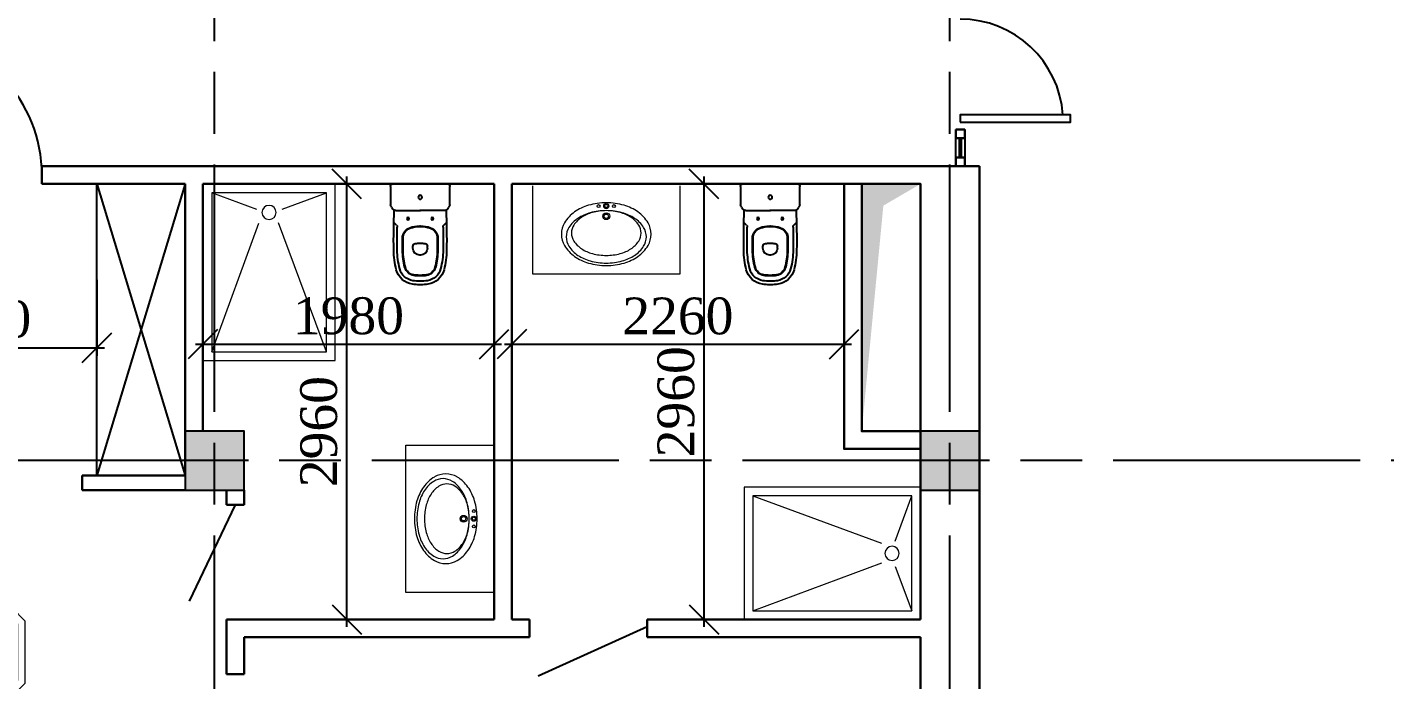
# Model space of a CAD drawing. Header units: inches. Extents: x 2870606 to 3671143, y -733551 to -473558.
# Drawn here: x 3565669 to 3574901, y -513912 to -509478 of the extents above; entities that cross this region are included whole.
import ezdxf

# ---------------------------------------------------------------- set-up
doc = ezdxf.new("R2010")
doc.units = ezdxf.units.IN
doc.header["$MEASUREMENT"] = 0
doc.linetypes.add('ACAD_ISO08W100', pattern=[36, 24, -3, 6, -3])
doc.layers.add('_0', color=7, linetype='Continuous', lineweight=25)
for name, color, linetype in [('A_Windows', 160, 'Continuous'), ('SANFURN', 140, 'Continuous'), ('МЕБЕЛИРОВКА', 7, 'Continuous')]:
    doc.layers.add(name, color=color, linetype=linetype)
doc.styles.add('J~stule', font='dutch.ttf')
doc.dimstyles.new('J~style', dxfattribs={"dimscale": 100, "dimtxt": 2.5, "dimasz": 2, "dimexe": 0.55, "dimexo": 0.725, "dimtad": 1, "dimdec": 0, "dimdsep": 46, "dimtxsty": 'J~stule', "dimblk": 'OBLIQUE', "dimcen": 2, "dimdle": 0.5, "dimadec": 0, "dimazin": 0, "dimtfac": 1, "dimtdec": 0, "dimtmove": 0, "dimatfit": 3, "dimfxl": 1, "dimarcsym": 0})

# ---------------------------------------------------------------- blocks, each defined once
blk = doc.blocks.new('uouyotyolt')
at = {"layer": 'SANFURN', "lineweight": 15}
for p, q in [((2860162.5, 280610.8), (2860049, 280918.8)), ((2861129, 280918.8), (2860255.1, 280599.2)), ((2861129, 280138.8), (2860252.6, 280464.1)), ((2860160.6, 280439.1), (2860049, 280138.8))]:
    blk.add_line(p, q, dxfattribs=at)
for points in [[(2859989, 280078.8), (2859989, 280978.8), (2861189, 280978.8), (2861189, 280078.8)], [(2860049, 280138.8), (2860049, 280918.8), (2861129, 280918.8), (2861129, 280138.8)]]:
    blk.add_lwpolyline(points, close=True, dxfattribs=at)
blk.add_circle((2860182.8, 280528.8), 48, dxfattribs=at)
blk = doc.blocks.new('cu')
at = {"layer": '_0'}
for p, q in [((0, 0), (0, 186.3)), ((18.2, 200), (141, 200)), ((180, 164), (180, 0)), ((279, 158.9), (261.5, 176.4)), ((0, -2.5), (0, 0)), ((180, -2.5), (180, 0)), ((437, 47), (424.3, 47)), ((0, -5), (0, -2.5)), ((0, -191.3), (0, -5)), ((180, -2.5), (180, -5)), ((180, -169), (180, -5)), ((437, -52), (424.3, -52)), ((279, -163.9), (261.5, -181.4)), ((141, -205), (18.2, -205))]:
    blk.add_line(p, q, dxfattribs=at)
for centre, radius in [((90.2, -2.5), 13.5), ((90.2, -2.5), 13.5), ((236, 80), 7.5), ((236, -85), 7.5)]:
    blk.add_circle(centre, radius, dxfattribs=at)
for centre, radius, start, end in [((8, 186.3), 8, 155.21151, 180.00003), ((18.2, 180), 20, 90, 150.98314), ((141, 181), 19, 34.93724, 90), ((164.8, 197.6), 10, 214.93724, 253.78478), ((155, 164), 25, 23.37762, 73.78478), ((383, -5322.3), 5500, 89.29054, 92.13617), ((155, 164), 25, 360, 23.37762), ((293.1, 173), 20, 225, 270.93637), ((383, -5322.3), 5476, 89.29054, 90.93637), ((367.5, 42.7), 75, 90.1648, 160.01601), ((367.5, 42.7), 71, 90.1648, 160.01601), ((383, -5322.3), 5440, 89.29054, 90.1648), ((383, -5322.3), 5436, 89.29054, 90.1648), ((444.2, -372.6), 490, 75.46051, 89.29054), ((444.2, -372.6), 486, 75.46051, 89.29054), ((444.2, -372.6), 526, 75.46051, 89.29054), ((444.2, -372.6), 550, 75.46051, 89.29054), ((548.7, 30), 70, 8.81618, 75.46052), ((548.7, 30), 74, 8.81618, 75.46052), ((548.7, 30), 110, 8.81618, 75.46052), ((548.7, 30), 134, 8.81618, 75.46052), ((485, 0), 200, 160.01601, 180), ((485, 0), 200, 180, 180.71622), ((485, 0), 196, 160.01601, 180), ((485, 0), 196, 180, 180.73083), ((582, 0), 180, 170.28485, 180), ((424.3, 27), 20, 90, 170.28485), ((437, 0), 47, 0, 90), ((437, 0), 47, 356.95091, 0), ((355, 0), 266, 0, 8.81618), ((355, 0), 266, 359.4615, 0), ((355, 0), 270, 0, 8.81618), ((355, 0), 270, 359.46948, 0), ((355, 0), 306, 0, 8.81618), ((355, 0), 306, 359.53189, 0), ((355, 0), 330, 0, 8.81618), ((485, -5), 200, 179.28378, 180), ((485, -5), 200, 180, 199.98399), ((485, -5), 196, 179.26917, 180), ((485, -5), 196, 180, 199.98399), ((367.5, -47.7), 75, 199.98399, 269.8352), ((367.5, -47.7), 71, 199.98399, 269.8352), ((582, 0), 180, 180, 180.7958), ((582, -5), 180, 179.2042, 180), ((582, -5), 180, 180, 189.71515), ((424.3, -32), 20, 189.71515, 270), ((437, -5), 47, 270, 0), ((437, -5), 47, 0, 3.04909), ((548.7, -35), 70, 284.53948, 351.18382), ((548.7, -35), 74, 284.53948, 351.18382), ((548.7, -35), 110, 284.53948, 351.18382), ((548.7, -35), 134, 284.53948, 351.18382), ((355, -5), 266, 351.18382, 0), ((355, -5), 266, 0, 0.5385), ((355, -5), 270, 351.18382, 0), ((355, -5), 270, 0, 0.53052), ((355, -5), 306, 351.18382, 0), ((355, -5), 306, 0, 0.46811), ((355, -5), 330, 351.18382, 0), ((355, 0), 330, 359.56594, 0), ((355, -5), 330, 0, 0.43406), ((155, -169), 25, 286.21522, 336.62238), ((155, -169), 25, 336.62238, 0), ((383, 5317.3), 5500, 267.86383, 270.70946), ((293.1, -178), 20, 89.06363, 135), ((383, 5317.3), 5476, 269.06363, 270.70946), ((383, 5317.3), 5436, 269.8352, 270.70946), ((383, 5317.3), 5440, 269.8352, 270.70946), ((444.2, 367.6), 486, 270.70946, 284.53949), ((444.2, 367.6), 490, 270.70946, 284.53949), ((444.2, 367.6), 526, 270.70946, 284.53949), ((444.2, 367.6), 550, 270.70946, 284.53949), ((8, -191.3), 8, 179.99997, 204.78849), ((18.2, -185), 20, 209.01686, 270), ((141, -186), 19, 270, 325.06276), ((164.8, -202.6), 10, 106.21522, 145.06276)]:
    blk.add_arc(centre, radius, start, end, dxfattribs=at)
blk = doc.blocks.new('ITYIR6')
at = {"lineweight": 13, "elevation": -58.9}
blk.add_lwpolyline([(2899772.1, 225462.1), (2899772.1, 224862.1), (2898772.1, 224862.1), (2898772.1, 225462.1)], dxfattribs=at)
at = {"lineweight": 13}
for centre, radius in [((2899219.9, 225324.7, -58.9), 9.72), ((2899272.1, 225255.3, -58.9), 23.1), ((2899272.1, 225324.7, -58.9), 17.3), ((2899272.1, 225255.3, -58.9), 14.7), ((2899272.1, 225324.7, -58.9), 10.5), ((2899324.1, 225324.7, -58.9), 9.72)]:
    blk.add_circle(centre, radius, dxfattribs=at)
for centre, radius, start, end in [((2899192.5, 225090.2, -58.9), 237.1, 124.97931, 149.37391), ((2899240.6, 225021.4, -58.9), 321.1, 106.16225, 124.97931), ((2899240.4, 224994.9, -58.9), 294.2, 105.14659, 123.16508), ((2899243.9, 225032.2, -58.9), 257.5, 104.90006, 122.71568), ((2899272.1, 224912.8, -58.9), 434.2, 90, 106.16225), ((2899272.1, 224878, -58.9), 415.4, 90, 105.14659), ((2899272.1, 224926.1, -58.9), 367.3, 90, 104.90006), ((2899272.1, 224912.8, -58.9), 434.2, 73.83775, 90), ((2899272.1, 224926.1, -58.9), 367.3, 75.09994, 90), ((2899272.1, 224878, -58.9), 415.4, 74.85341, 90), ((2899300.3, 225032.2, -58.9), 257.5, 57.28432, 75.09994), ((2899303.7, 224994.9, -58.9), 294.2, 56.83492, 74.85341), ((2899303.6, 225021.4, -58.9), 321.1, 55.02069, 73.83775), ((2899351.7, 225090.2, -58.9), 237.1, 30.62609, 55.02069), ((2899119, 225133.7, -58.9), 151.8, 149.37391, 180), ((2899118.7, 225115.4, -58.9), 119, 147.63235, 180), ((2899192.1, 225068.8, -58.9), 205.9, 123.16508, 147.63235), ((2899135.5, 225141.3, -58.9), 100.1, 147.18544, 180), ((2899200.8, 225099.1, -58.9), 177.9, 122.71568, 147.18544), ((2899343.3, 225099.1, -58.9), 177.9, 32.81456, 57.28432), ((2899352, 225068.8, -58.9), 205.9, 32.36765, 56.83492), ((2899408.7, 225141.3, -58.9), 100.1, 0, 32.81456), ((2899425.4, 225115.4, -58.9), 119, 0, 32.36765), ((2899425.1, 225133.7, -58.9), 151.8, 0, 30.62609), ((2899119, 225133.7, -58.9), 151.8, 180, 210.62609), ((2899118.7, 225115.4, -58.9), 119, 180, 212.36765), ((2899135.5, 225141.3, -58.9), 100.1, 180, 212.81456), ((2899200.8, 225183.4, -58.9), 177.9, 212.81456, 237.28432), ((2899343.3, 225183.4, -58.9), 177.9, 302.71568, 327.18544), ((2899408.7, 225141.3, -58.9), 100.1, 327.18544, 0), ((2899425.4, 225115.4, -58.9), 119, 327.63235, 0), ((2899425.1, 225133.7, -58.9), 151.8, 329.37391, 0), ((2899192.5, 225177.2, -58.9), 237.1, 210.62609, 235.02069), ((2899192.1, 225161.9, -58.9), 205.9, 212.36765, 236.83492), ((2899240.6, 225246, -58.9), 321.1, 235.02069, 253.83775), ((2899240.4, 225235.8, -58.9), 294.2, 236.83492, 254.85341), ((2899243.9, 225250.4, -58.9), 257.5, 237.28432, 255.09994), ((2899272.1, 225356.5, -58.9), 367.3, 255.09994, 270), ((2899272.1, 225356.5, -58.9), 367.3, 270, 284.90006), ((2899300.3, 225250.4, -58.9), 257.5, 284.90006, 302.71568), ((2899303.7, 225235.8, -58.9), 294.2, 285.14659, 303.16508), ((2899303.6, 225246, -58.9), 321.1, 286.16225, 304.97931), ((2899352, 225161.9, -58.9), 205.9, 303.16508, 327.63235), ((2899351.7, 225177.2, -58.9), 237.1, 304.97931, 329.37391), ((2899272.1, 225354.6, -58.9), 434.2, 253.83775, 270), ((2899272.1, 225352.7, -58.9), 415.4, 254.85341, 270), ((2899272.1, 225352.7, -58.9), 415.4, 270, 285.14659), ((2899272.1, 225354.6, -58.9), 434.2, 270, 286.16225)]:
    blk.add_arc(centre, radius, start, end, dxfattribs=at)
blk = doc.blocks.new('ydyyd')
at = {"layer": 'МЕБЕЛИРОВКА', "lineweight": 13}
for p, q in [((730582.4, 154995), (730582.4, 155035)), ((731232.4, 155065), (730612.4, 155065)), ((731202.4, 154965), (730612.4, 154965)), ((731182.4, 154915), (730662.4, 154915)), ((731182.4, 154315), (731182.4, 154915)), ((731232.4, 153965), (731232.4, 154935)), ((731332.4, 153965), (731332.4, 154965)), ((730632.4, 154345), (730632.4, 154885)), ((729032.4, 154266.6), (729161.7, 154395.9)), ((729161.7, 154395.9), (730003.1, 154395.9)), ((730003.1, 154395.9), (730132.4, 154266.6)), ((729032.4, 153425.2), (729032.4, 154266.6)), ((729082.4, 154245.9), (729182.4, 154345.9)), ((729182.4, 154345.9), (729982.4, 154345.9)), ((729982.4, 154345.9), (730082.4, 154245.9)), ((730132.4, 154266.6), (730132.4, 153425.2)), ((731182.4, 154315), (730662.4, 154315)), ((731182.4, 154265), (730662.4, 154265)), ((731182.4, 153965), (731182.4, 154265)), ((729082.4, 153445.9), (729082.4, 154245.9)), ((730082.4, 154245.9), (730082.4, 153445.9)), ((730632.4, 153965), (730632.4, 154235)), ((730632.4, 153965), (730632.4, 153695)), ((731182.4, 153965), (731182.4, 153665)), ((731232.4, 153965), (731232.4, 152995)), ((731332.4, 153965), (731332.4, 152965)), ((731182.4, 153665), (730662.4, 153665)), ((730632.4, 153585), (730632.4, 153045)), ((731182.4, 153615), (730662.4, 153615)), ((731182.4, 153615), (731182.4, 153015)), ((729182.4, 153345.9), (729082.4, 153445.9)), ((729982.4, 153345.9), (730082.4, 153445.9)), ((729161.7, 153295.9), (729032.4, 153425.2)), ((729982.4, 153345.9), (729182.4, 153345.9)), ((730003.1, 153295.9), (730132.4, 153425.2)), ((730003.1, 153295.9), (729161.7, 153295.9)), ((731182.4, 153015), (730662.4, 153015)), ((730582.4, 152935), (730582.4, 152895)), ((731202.4, 152965), (730612.4, 152965)), ((731232.4, 152865), (730612.4, 152865)), ((728778.9, 152095.9), (728778.9, 152715.9)), ((728848.9, 152745.9), (728808.9, 152745.9)), ((728878.9, 152125.9), (728878.9, 152715.9)), ((729498.9, 152695.9), (728958.9, 152695.9)), ((729608.9, 152695.9), (730148.9, 152695.9)), ((730228.9, 152125.9), (730228.9, 152715.9)), ((730258.9, 152745.9), (730298.9, 152745.9)), ((730328.9, 152095.9), (730328.9, 152715.9)), ((728928.9, 152145.9), (728928.9, 152665.9)), ((729528.9, 152145.9), (729528.9, 152665.9)), ((729578.9, 152145.9), (729578.9, 152665.9)), ((730178.9, 152145.9), (730178.9, 152665.9)), ((730618.2, 152665), (730528.9, 152575.7)), ((730638.9, 152615), (730578.9, 152555)), ((730618.2, 152665), (731039.6, 152665)), ((730638.9, 152615), (731018.9, 152615)), ((731018.9, 152615), (731078.9, 152555)), ((731039.6, 152665), (731128.9, 152575.7)), ((730528.9, 152154.3), (730528.9, 152575.7)), ((730578.9, 152175), (730578.9, 152555)), ((731078.9, 152555), (731078.9, 152175)), ((731128.9, 152575.7), (731128.9, 152154.3)), ((729528.9, 152145.9), (728928.9, 152145.9)), ((729578.9, 152145.9), (730178.9, 152145.9)), ((730528.9, 152154.3), (730618.2, 152065)), ((730578.9, 152175), (730638.9, 152115)), ((731018.9, 152115), (731078.9, 152175)), ((731039.6, 152065), (731128.9, 152154.3)), ((729553.9, 152095.9), (728908.9, 152095.9)), ((729553.9, 152095.9), (730198.9, 152095.9)), ((731039.6, 152065), (730618.2, 152065)), ((731018.9, 152115), (730638.9, 152115)), ((729553.9, 151995.9), (728878.9, 151995.9)), ((729553.9, 151995.9), (730228.9, 151995.9))]:
    blk.add_line(p, q, dxfattribs=at)
for centre, radius, start, end in [((730612.4, 155035), 30, 90, 180), ((731232.4, 154965), 100, 0, 90), ((730612.4, 154995), 30, 180, 270), ((730662.4, 154885), 30, 90, 180), ((731202.4, 154935), 30, 0, 90), ((730662.4, 154345), 30, 180, 270), ((730662.4, 154235), 30, 90, 180), ((730662.4, 153695), 30, 180, 270), ((730662.4, 153585), 30, 90, 180), ((730662.4, 153045), 30, 180, 270), ((731202.4, 152995), 30, 270, 0), ((730612.4, 152935), 30, 90, 180), ((730612.4, 152895), 30, 180, 270), ((731232.4, 152965), 100, 270, 0), ((728808.9, 152715.9), 30, 90, 180), ((728848.9, 152715.9), 30, 0, 90), ((728958.9, 152665.9), 30, 90, 180), ((729498.9, 152665.9), 30, 0, 90), ((729608.9, 152665.9), 30, 90, 180), ((730148.9, 152665.9), 30, 0, 90), ((730258.9, 152715.9), 30, 90, 180), ((730298.9, 152715.9), 30, 0, 90), ((728878.9, 152095.9), 100, 180, 270), ((728908.9, 152125.9), 30, 180, 270), ((730198.9, 152125.9), 30, 270, 0), ((730228.9, 152095.9), 100, 270, 0)]:
    blk.add_arc(centre, radius, start, end, dxfattribs=at)
blk = doc.blocks.new('_Oblique')
at = {"color": 0, "linetype": 'ByBlock', "lineweight": -2}
blk.add_line((-0.5, -0.5), (0.5, 0.5), dxfattribs=at)
blk = doc.blocks.new('*D829')
at = {"color": 0, "lineweight": -2, "transparency": 16777216}
for p, q in [((3566863.7, -511385.6), (3566863.7, -511686.6)), ((3568843.7, -511385.6), (3568843.7, -511686.6)), ((3566813.7, -511631.6), (3568893.7, -511631.6))]:
    blk.add_line(p, q, dxfattribs=at)
at = {"layer": 'Defpoints', "color": 0, "lineweight": 35, "transparency": 16777216}
for p in [(3566863.7, -511313.1), (3568843.7, -511313.1), (3568843.7, -511631.6)]:
    blk.add_point(p, dxfattribs=at)
at = {"color": 0, "lineweight": -2, "transparency": 16777216, "xscale": 200, "yscale": 200, "zscale": 200, "rotation": 180}
blk.add_blockref('_Oblique', (3566863.7, -511631.6), dxfattribs=at)
at = {"color": 0, "lineweight": -2, "transparency": 16777216, "xscale": 200, "yscale": 200, "zscale": 200}
blk.add_blockref('_Oblique', (3568843.7, -511631.6), dxfattribs=at)
at = {"color": 0, "transparency": 16777216, "insert": (3567853.7, -511440.6), "char_height": 250, "attachment_point": 5, "style": 'J~stule'}
blk.add_mtext('1980', dxfattribs=at)
blk = doc.blocks.new('*D830')
at = {"color": 0, "lineweight": -2, "transparency": 16777216}
for p, q in [((3568963.7, -511431), (3568963.7, -511686.6)), ((3571223.7, -511431), (3571223.7, -511686.6)), ((3568913.7, -511631.6), (3571273.7, -511631.6))]:
    blk.add_line(p, q, dxfattribs=at)
at = {"layer": 'Defpoints', "color": 0, "lineweight": 35, "transparency": 16777216}
for p in [(3568963.7, -511358.5), (3571223.7, -511358.5), (3571223.7, -511631.6)]:
    blk.add_point(p, dxfattribs=at)
at = {"color": 0, "lineweight": -2, "transparency": 16777216, "xscale": 200, "yscale": 200, "zscale": 200, "rotation": 180}
blk.add_blockref('_Oblique', (3568963.7, -511631.6), dxfattribs=at)
at = {"color": 0, "lineweight": -2, "transparency": 16777216, "xscale": 200, "yscale": 200, "zscale": 200}
blk.add_blockref('_Oblique', (3571223.7, -511631.6), dxfattribs=at)
at = {"color": 0, "transparency": 16777216, "insert": (3570093.7, -511441.6), "char_height": 250, "attachment_point": 5, "style": 'J~stule'}
blk.add_mtext('2260', dxfattribs=at)
blk = doc.blocks.new('*D831')
at = {"color": 0, "lineweight": -2, "transparency": 16777216}
for p, q in [((3567842.5, -513553.1), (3567842.5, -510493.1)), ((3567386.2, -510543.1), (3567897.5, -510543.1)), ((3567391.9, -513503.1), (3567897.5, -513503.1))]:
    blk.add_line(p, q, dxfattribs=at)
at = {"layer": 'Defpoints', "color": 0, "lineweight": 35, "transparency": 16777216}
for p in [(3567313.7, -510543.1), (3567842.5, -510543.1), (3567319.4, -513503.1)]:
    blk.add_point(p, dxfattribs=at)
at = {"color": 0, "lineweight": -2, "transparency": 16777216, "xscale": 200, "yscale": 200, "zscale": 200}
for p, rotation in [((3567842.5, -510543.1), 90), ((3567842.5, -513503.1), 270)]:
    blk.add_blockref('_Oblique', p, dxfattribs=dict(at, rotation=rotation))
at = {"color": 0, "transparency": 16777216, "insert": (3567652.5, -512225.7), "char_height": 250, "attachment_point": 5, "rotation": 90, "style": 'J~stule'}
blk.add_mtext('2960', dxfattribs=at)
blk = doc.blocks.new('*D837')
at = {"color": 0, "lineweight": -2, "transparency": 16777216}
for p, q in [((3564493.7, -511191), (3564493.7, -511710.6)), ((3566143.7, -511195), (3566143.7, -511710.6)), ((3564443.7, -511655.6), (3566193.7, -511655.6))]:
    blk.add_line(p, q, dxfattribs=at)
at = {"layer": 'Defpoints', "color": 0, "lineweight": 35, "transparency": 16777216}
for p in [(3564493.7, -511118.5, 94.1), (3566143.7, -511122.5, -41.6), (3566143.7, -511655.6)]:
    blk.add_point(p, dxfattribs=at)
at = {"color": 0, "lineweight": -2, "transparency": 16777216, "xscale": 200, "yscale": 200, "zscale": 200, "rotation": 180}
blk.add_blockref('_Oblique', (3564493.7, -511655.6), dxfattribs=at)
at = {"color": 0, "lineweight": -2, "transparency": 16777216, "xscale": 200, "yscale": 200, "zscale": 200}
blk.add_blockref('_Oblique', (3566143.7, -511655.6), dxfattribs=at)
at = {"color": 0, "transparency": 16777216, "insert": (3565318.7, -511462.9), "char_height": 250, "attachment_point": 5, "style": 'J~stule'}
blk.add_mtext('1650', dxfattribs=at)
blk = doc.blocks.new('*D839')
at = {"color": 0, "lineweight": -2, "transparency": 16777216}
for p, q in [((3570271.4, -513553.1), (3570271.4, -510493.1)), ((3569956.2, -510543.1), (3570326.4, -510543.1)), ((3569956.2, -513503.1), (3570326.4, -513503.1))]:
    blk.add_line(p, q, dxfattribs=at)
at = {"layer": 'Defpoints', "color": 0, "lineweight": 35, "transparency": 16777216}
for p in [(3569883.7, -510543.1), (3570271.4, -510543.1), (3569883.7, -513503.1)]:
    blk.add_point(p, dxfattribs=at)
at = {"color": 0, "lineweight": -2, "transparency": 16777216, "xscale": 200, "yscale": 200, "zscale": 200}
for p, rotation in [((3570271.4, -510543.1), 90), ((3570271.4, -513503.1), 270)]:
    blk.add_blockref('_Oblique', p, dxfattribs=dict(at, rotation=rotation))
at = {"color": 0, "transparency": 16777216, "insert": (3570081.4, -512023.1), "char_height": 250, "attachment_point": 5, "rotation": 90, "style": 'J~stule'}
blk.add_mtext('2960', dxfattribs=at)
blk = doc.blocks.new('*U91')
at = {"color": 7, "lineweight": 30}
for points in [[(0, 60), (60, 60), (60, 0), (0, 0)], [(250, 60), (190, 60), (190, 0), (250, 0)]]:
    blk.add_lwpolyline(points, close=True, dxfattribs=at)
at = {"color": 4, "lineweight": 25}
for points in [[(60, 60), (190, 60), (190, 0), (60, 0)], [(60, 35), (190, 35), (190, 25), (60, 25)]]:
    blk.add_lwpolyline(points, close=True, dxfattribs=at)

msp = doc.modelspace()

# ---------------------------------------------------------------- hatches: boundary and pattern name
h = msp.add_hatch(color=256)
h.dxf.hatch_style = 1
h.paths.add_polyline_path([(3567143.68, -512623.13), (3567143.68, -512223.13), (3566743.68, -512223.13), (3566743.68, -512623.13)])
h = msp.add_hatch(color=256)
h.dxf.hatch_style = 1
h.paths.add_polyline_path([(3572143.68, -512623.13), (3572143.68, -512223.13), (3571743.68, -512223.13), (3571743.68, -512623.13)])

# ---------------------------------------------------------------- linework, layer by layer
at = {"color": 252, "linetype": 'ACAD_ISO08W100', "ltscale": 70}
for p, q in [((3566943.68, -524692.02), (3566943.68, -496403.85)), ((3571943.68, -524692.02), (3571943.68, -496403.85)), ((3587332.87, -512423.13), (3525281.82, -512423.13))]:
    msp.add_line(p, q, dxfattribs=at)
at = {"lineweight": 30}
for p, q in [((3565768.87, -510423.13), (3572143.68, -510423.13)), ((3565768.87, -510423.13, 17.61), (3565768.87, -510543.13, 17.61)), ((3572143.68, -510423.13), (3572143.68, -510543.13)), ((3565768.87, -510543.13), (3566743.68, -510543.13)), ((3566743.68, -512523.13), (3566743.68, -510543.13)), ((3566863.68, -510543.13), (3568843.68, -510543.13)), ((3566863.68, -512223.13), (3566863.68, -510543.13)), ((3568843.68, -513503.09), (3568843.68, -510543.13)), ((3568963.68, -510543.13), (3571223.68, -510543.13)), ((3568963.68, -513503.09), (3568963.68, -510543.13)), ((3571743.68, -513503.13), (3571743.68, -510543.13)), ((3572143.68, -518623.13), (3572143.68, -510543.13)), ((3566743.68, -512523.13), (3566044.05, -512523.13)), ((3566044.05, -512523.13), (3566044.05, -512623.13)), ((3566743.68, -512623.13), (3566044.05, -512623.13)), ((3567023.68, -512723.13), (3567023.68, -512623.13)), ((3567143.68, -512723.13), (3567143.68, -512623.13)), ((3567143.68, -512723.13), (3567023.68, -512723.13)), ((3567023.68, -513873.09), (3567023.68, -513503.09)), ((3567023.68, -513503.09), (3568843.68, -513503.09)), ((3568963.68, -513503.09), (3569083.68, -513503.09)), ((3569083.68, -513503.09), (3569083.68, -513623.09)), ((3569883.68, -513503.09), (3571743.68, -513503.09)), ((3569883.68, -513503.09), (3569883.68, -513623.09)), ((3567143.68, -513873.09), (3567143.68, -513623.09)), ((3567143.68, -513623.09), (3569083.68, -513623.09)), ((3569883.68, -513623.09), (3571743.68, -513623.09)), ((3571743.68, -518223.13), (3571743.68, -513623.09)), ((3567023.68, -513873.09), (3567143.68, -513873.09))]:
    msp.add_line(p, q, dxfattribs=at)
for q in [(3566143.68, -510543.13, -58.88), (3566743.68, -512523.13)]:
    msp.add_line((3566143.68, -512523.13), q)
at = {"color": 0}
for p, q in [((3567083.68, -512723.13), (3566770.68, -513376.73)), ((3569883.68, -513553.09), (3569143.67, -513888.09))]:
    msp.add_line(p, q, dxfattribs=at)
for points in [[(3572013.68, -510123.13), (3572763.68, -510123.13), (3572763.68, -510073.13), (3572013.68, -510073.13)], [(3566743.68, -512223.13), (3566743.68, -512623.13), (3567143.68, -512623.13), (3567143.68, -512223.13)], [(3571743.68, -512223.13), (3571743.68, -512623.13), (3572143.68, -512623.13), (3572143.68, -512223.13)]]:
    msp.add_lwpolyline(points, close=True)
msp.add_lwpolyline([(3566143.68, -510543.13), (3566743.68, -512523.13)])
at = {"elevation": -58.88}
msp.add_lwpolyline([(3566743.68, -510543.13), (3566143.68, -512523.13)], dxfattribs=at)
at = {"lineweight": 30}
for points in [[(3571743.68, -510543.13), (3571743.68, -512343.13), (3571223.68, -512343.13), (3571223.68, -510543.13)], [(3571343.68, -510543.13), (3571343.68, -512223.13), (3571743.68, -512223.13), (3571743.68, -510543.13)]]:
    msp.add_lwpolyline(points, close=True, dxfattribs=at)
for centre, radius, start, end in [((3572013.68, -510123.13), 700, 4.096044, 90), ((3564820.47, -510479.79, -41.26), 948.4, 359.798034, 87.075039)]:
    msp.add_arc(centre, radius, start, end)
msp.add_solid([(3571343.68, -512223.13), (3571343.68, -510543.13), (3571490.76, -510690.21), (3571743.68, -510543.13)])

# ---------------------------------------------------------------- block references
at = {"color": 1, "xscale": -1, "rotation": 90}
msp.add_blockref('uouyotyolt', (3847842.51, 2349445.86), dxfattribs=at)
at = {"xscale": -1}
for name, p, rotation in [('cu', (3568338.69, -510543.13), 90.00000136070172), ('cu', (3570718.69, -510543.13), 90.00000136070172), ('ydyyd', (2834526.64, -361359.03, 94.6), 180)]:
    msp.add_blockref(name, p, dxfattribs=dict(at, rotation=rotation))
at = {"color": 1}
msp.add_blockref('ITYIR6', (670334.7, -736017.91, 58.88), dxfattribs=at)
at = {"color": 1, "rotation": 270}
msp.add_blockref('ITYIR6', (3343381.55, 2386454.26, 58.88), dxfattribs=at)
at = {"color": 1, "xscale": -1}
msp.add_blockref('uouyotyolt', (6431732.67, -793581.96), dxfattribs=at)
at = {"layer": 'A_Windows', "color": 5, "lineweight": 30, "rotation": 90.0000153929365}
msp.add_blockref('*U91', (3572043.68, -510423.13), dxfattribs=at)

# ---------------------------------------------------------------- dimensions: what is measured, and where the dimension line sits
dim = msp.add_linear_dim(base=(3567842.54, -510543.13), p1=(3567319.45, -513503.09), p2=(3567313.68, -510543.13), angle=90, dimstyle='J~style', override={"dimdec": 1, "dimtdec": 1})
dim.commit()
dim.dimension.update_dxf_attribs({"geometry": '*D831', "text_midpoint": (3567842.54, -512225.65), "dimtype": 160})
dim = msp.add_linear_dim(base=(3570271.38, -510543.13), p1=(3569883.68, -513503.09), p2=(3569883.68, -510543.13), angle=90, dimstyle='J~style', override={"dimdec": 1, "dimtdec": 1})
dim.commit()
dim.dimension.update_dxf_attribs({"geometry": '*D839', "text_midpoint": (3570081.37, -512023.11)})
for base, p1, p2, picture, middle in [((3566143.68, -511655.64), (3564493.68, -511118.47, 94.1), (3566143.68, -511122.51, -41.65), '*D837', (3565318.68, -511462.94)), ((3568843.68, -511631.64), (3566863.68, -511313.11), (3568843.68, -511313.11), '*D829', (3567853.68, -511440.59)), ((3571223.68, -511631.64), (3568963.68, -511358.5), (3571223.68, -511358.5), '*D830', (3570093.68, -511441.63))]:
    dim = msp.add_linear_dim(base=base, p1=p1, p2=p2, dimstyle='J~style', override={"dimdec": 1, "dimtdec": 1})
    dim.commit()
    dim.dimension.update_dxf_attribs({"geometry": picture, "text_midpoint": middle})

doc.saveas('drawing.dxf')
